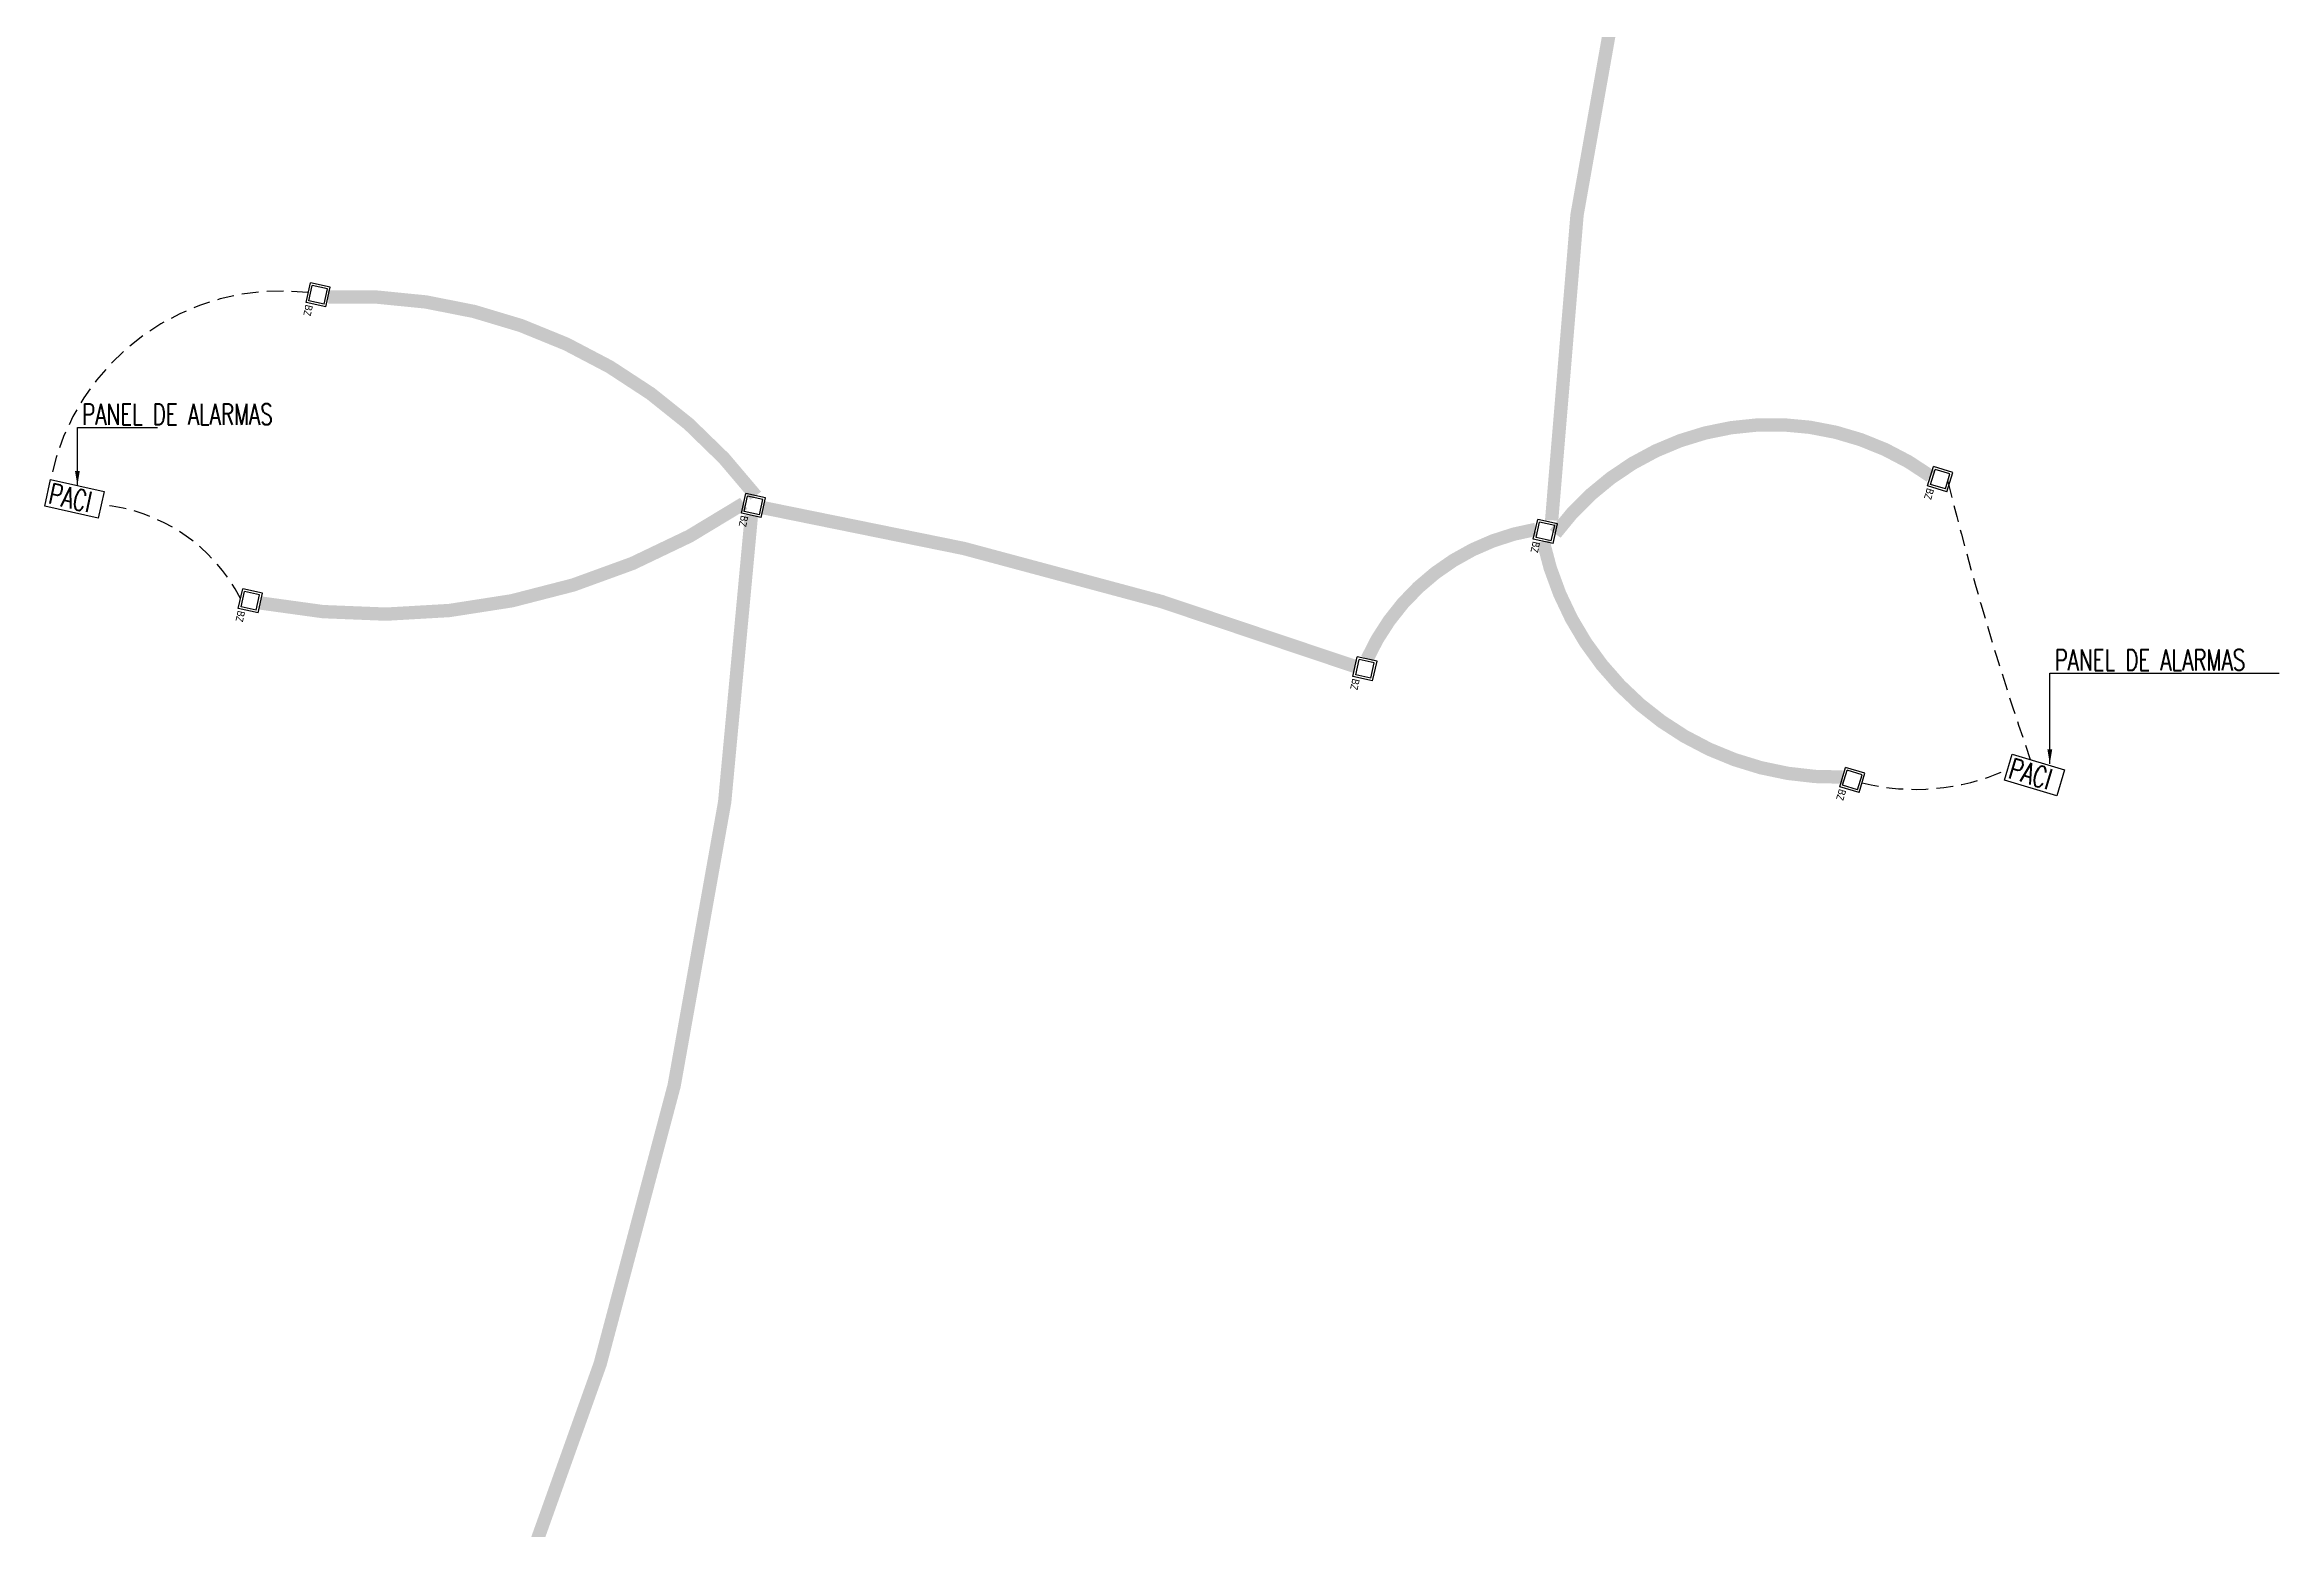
# Model space of a CAD drawing. Header units: millimetres. Extents: x 226520 to 226729, y 8188097 to 8188252.
# Drawn here: x 226544.23 to 226577.74, y 8188175.28 to 8188197.54 of the extents above; entities that cross this region are included whole.
import ezdxf
from ezdxf.enums import TextEntityAlignment as Align

# ---------------------------------------------------------------- set-up
doc = ezdxf.new("R2010")
doc.units = ezdxf.units.MM
doc.linetypes.add('DASHED', pattern=[0.75, 0.5, -0.25])
doc.linetypes.add('TC_P10$0$HIDDEN', pattern=[0.375, 0.25, -0.125])
for name, color, linetype, lineweight in [('000 SOS 911 IE-Alarmas Contra Incendio', 100, 'CONTRA_FUEGO', 25), ('000 SOS 911 Membrete', 255, 'Continuous', 18), ('MQ.FLECHAS', 135, 'Continuous', 15), ('MQ.TEXTO GENERAL', 7, 'Continuous', 40)]:
    doc.layers.add(name, color=color, linetype=linetype, lineweight=lineweight)
doc.layers.add('MQ.TUBERÍA PVC 20mmø', color=140, linetype='Continuous')
doc.styles.add('MQTEXTO', font='romans.shx')
doc.styles.add('MtXpl_Arial_Narrow', font='ARIALN.TTF')
doc.styles.get("Standard").update_dxf_attribs({"font": 'arial.ttf'})
doc.linetypes.add('CONTRA_FUEGO', pattern='A,0.9,-0.15,["ACI",Standard,S=0.08,R=0,X=-0.08,Y=-0.03],-0.2', length=1.25)
doc.dimstyles.new('ISO-25', dxfattribs={"dimtxt": 2.5, "dimasz": 2.5, "dimexe": 1.25, "dimexo": 0.625, "dimtad": 1, "dimtxsty": 'Standard', "dimcen": 2.5, "dimadec": 0, "dimazin": 0, "dimtfac": 1, "dimtmove": 0, "dimatfit": 3, "dimfxl": 1, "dimarcsym": 0})

# ---------------------------------------------------------------- blocks, each defined once
blk = doc.blocks.new('01')
at = {"layer": '000 SOS 911 IE-Alarmas Contra Incendio', "color": 0, "linetype": 'Continuous'}
for p, q in [((763.415, -217.109), (762.974, -217.109)), ((762.974, -217.109), (762.974, -217.55)), ((763.365, -217.159), (763.024, -217.159)), ((763.024, -217.159), (763.024, -217.5)), ((763.365, -217.159), (763.365, -217.5)), ((763.415, -217.109), (763.415, -217.55)), ((763.415, -217.55), (762.974, -217.55)), ((763.365, -217.5), (763.024, -217.5))]:
    blk.add_line(p, q, dxfattribs=at)
at = {"layer": '000 SOS 911 IE-Alarmas Contra Incendio', "color": 0, "linetype": 'Continuous', "style": 'MtXpl_Arial_Narrow'}
blk.add_text('BZ', height=0.1634, dxfattribs=at).set_placement((763.455, -217.552))

msp = doc.modelspace()

# ---------------------------------------------------------------- linework, layer by layer
at = {"elevation": 0}
for points in [[(226544.322, 8188191.022), (226545.124, 8188190.843), (226545.035, 8188190.445), (226544.233, 8188190.625)], [(226573.736, 8188186.904), (226574.524, 8188186.67), (226574.409, 8188186.28), (226573.621, 8188186.513)]]:
    msp.add_lwpolyline(points, close=True, dxfattribs=at)
at = {"layer": '000 SOS 911 IE-Alarmas Contra Incendio', "color": 5, "linetype": 'TC_P10$0$HIDDEN', "const_width": 0.2, "flags": 128}
for points, elevation in [([(226566.832, 8188190.409, -0.116146), (226572.866, 8188212.389, -1.602093)], 0), ([(226548.482, 8188193.76, -0.244929), (226554.896, 8188190.779, 1.073373)], -0.778), ([(226566.886, 8188190.209, -0.411767), (226572.515, 8188191.072, -1.602093)], -0.778), ([(226547.465, 8188189.171, 0.196846), (226554.716, 8188190.664, -4.816667)], -0.778), ([(226555.011, 8188190.599, -0.046338), (226563.885, 8188188.218, 2.987545)], -0.778), ([(226551.11, 8188173.694, 0.083602), (226554.831, 8188190.484, -5.430335)], -0.778), ([(226564.066, 8188188.333, -0.250299), (226566.59, 8188190.274, 11.268242)], -0.778), ([(226566.705, 8188190.094, 0.35992), (226571.197, 8188186.56, 5.506784)], -0.778)]:
    msp.add_lwpolyline(points, format="xyb", dxfattribs=dict(at, elevation=elevation))
at = {"layer": 'MQ.TUBERÍA PVC 20mmø', "linetype": 'DASHED', "ltscale": 0.5}
for centre, radius, start, end in [((226547.772, 8188190.331, 0), 3.519, 83.25, 168.6674), ((226621.556, 8188203.2, 0.778), 50.288, 194.0473, 199.0066), ((226544.844, 8188188.039, 0), 2.616, 27.2628, 84.8315), ((226572.286, 8188189.735, -0.778), 3.359, 256.2479, 293.7396)]:
    msp.add_arc(centre, radius, start, end, dxfattribs=at)

# ---------------------------------------------------------------- block references
at = {"layer": '000 SOS 911 Membrete', "color": 4, "linetype": 'Continuous'}
for p, xscale, yscale, zscale, rotation in [((226807.421, 8188673.14, -0.778), 0.6866556266033178, 0.6866556266033178, 0.6866556266033178, 257.503764591831), ((226867.729, 8188649.105, -0.778), 0.6866556266033184, 0.6866556266033184, 0.6866556266033184, 253.107487632609), ((226813.951, 8188669.979, -0.778), 0.6866556266033178, 0.6866556266033178, 0.6866556266033178, 257.503764591831), ((226825.825, 8188669.589, -0.778), 0.6866556266033178, 0.6866556266033178, 0.6866556266033178, 257.503764591831), ((226806.404, 8188668.551, -0.778), 0.6866556266033178, 0.6866556266033178, 0.6866556266033178, 257.503764591831), ((226823.12, 8188667.532, -0.778), 0.6866556266033178, 0.6866556266033178, 0.6866556266033178, 257.503764591831), ((226866.411, 8188644.593, -0.778), 0.6866556266033184, 0.6866556266033184, 0.6866556266033184, 253.107487632609)]:
    msp.add_blockref('01', p, dxfattribs=dict(at, xscale=xscale, yscale=yscale, zscale=zscale, rotation=rotation))

# ---------------------------------------------------------------- texts
at = {"layer": 'MQ.TEXTO GENERAL', "style": 'MQTEXTO', "width": 0.7}
for s, rotation, p in [('PANEL DE ALARMAS', 360, (226544.793, 8188192.001, 0)), ('PACI', 347.3814, (226544.306, 8188190.817, 0)), ('PANEL DE ALARMAS', 360, (226574.374, 8188188.316, 0)), ('PACI', 343.5171, (226573.707, 8188186.7, 0))]:
    msp.add_text(s, height=0.3125, rotation=rotation, dxfattribs=at).set_placement(p, align=Align.MIDDLE_LEFT)

# ---------------------------------------------------------------- leaders
at = {"layer": 'MQ.FLECHAS'}
for points in [[(226544.723, 8188190.932, 0), (226544.723, 8188191.802, 0), (226545.924, 8188191.802, 0)], [(226574.303, 8188186.757, 0), (226574.303, 8188188.118, 0), (226577.745, 8188188.118, 0)]]:
    msp.add_leader(points, dimstyle='ISO-25', override={"dimasz": 0.22, "dimfxl": 0.15, "dimfxlon": 1, "dimtzin": 0}, dxfattribs=at)

doc.saveas('drawing.dxf')
